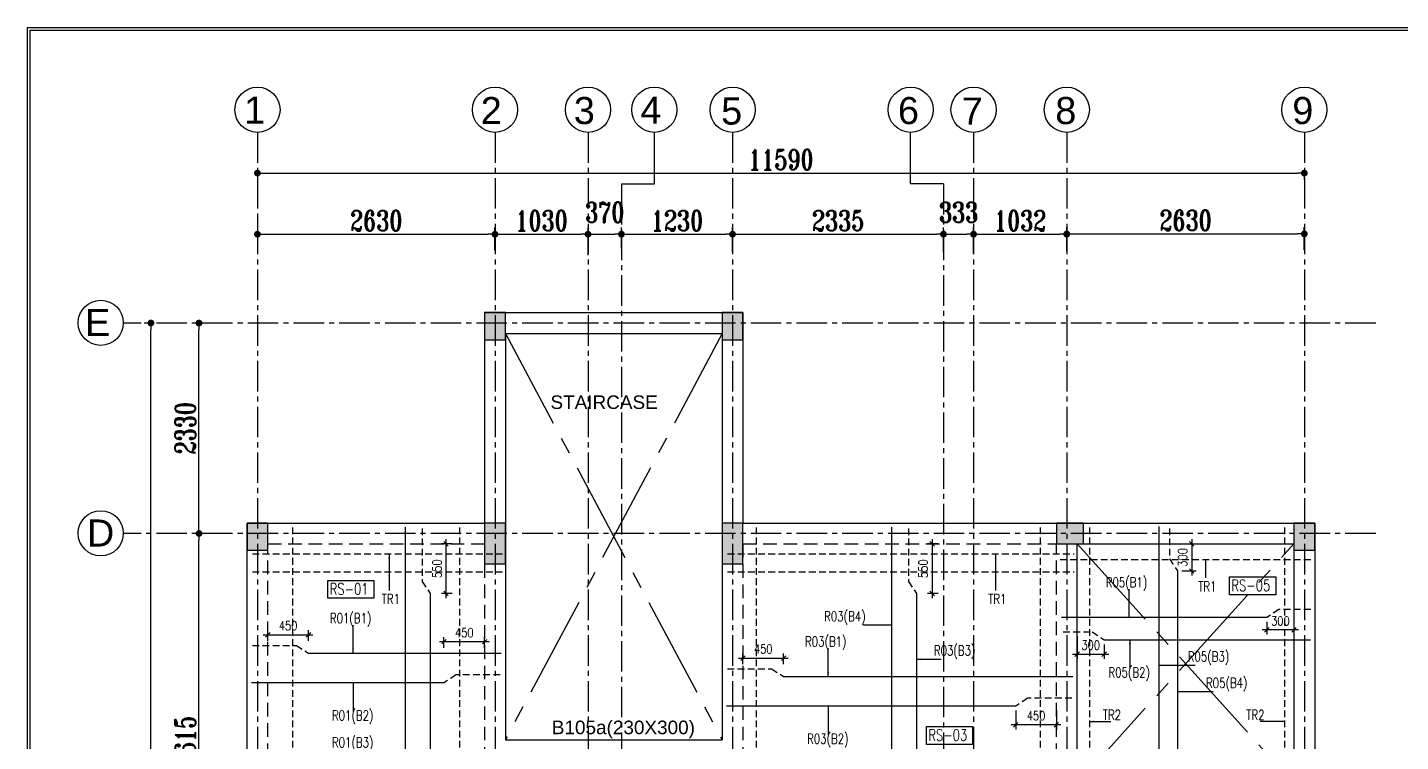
# Model space of a CAD drawing. Header units: millimetres. Extents: x 12977220 to 13113408, y -169657 to -55898.
# Drawn here: x 13065170 to 13080371, y -63804 to -55898 of the extents above; entities that cross this region are included whole.
import ezdxf

# ---------------------------------------------------------------- set-up
doc = ezdxf.new("R2010")
doc.units = ezdxf.units.MM
doc.header["$LTSCALE"] = 3
doc.header["$PDMODE"] = 66
for name, pattern in [('CENTER', [2, 1.25, -0.25, 0.25, -0.25]), ('CENTER2', [1.125, 0.75, -0.125, 0.125, -0.125]), ('HIDDEN', [0.375, 0.25, -0.125])]:
    doc.linetypes.add(name, pattern=pattern)
for name, color, linetype in [('BEAM', 7, 'Continuous'), ('CENTERLINE', 112, 'Continuous'), ('COLUMN', 6, 'Continuous'), ('COLUMN NEW', 112, 'Continuous'), ('COLUMN-NAME', 83, 'Continuous'), ('DIM', 9, 'Continuous'), ('FOOTING', 60, 'Continuous'), ('GRID', 8, 'CENTER'), ('GRIDNAME', 83, 'Continuous'), ('OUTER FRAME', 7, 'Continuous'), ('ROD', 211, 'Continuous'), ('text', 33, 'Continuous'), ('wal1', 1, 'Continuous')]:
    doc.layers.add(name, color=color, linetype=linetype)
doc.styles.add('ariel', font='ARIAL.TTF')
doc.styles.add('ROMAN', font='ROMANS.SHX', dxfattribs={"width": 0.8})
doc.styles.add('ROMANT', font='romant.shx', dxfattribs={"width": 0.75})
doc.styles.add('RS', font='romans.shx')
doc.styles.get("Standard").update_dxf_attribs({"font": 'ARIALBD.TTF', "height": 4.5})
doc.dimstyles.new('Copy of Copy(2) of Standard', dxfattribs={"dimtxt": 6, "dimasz": 4, "dimexe": 0, "dimexo": 0, "dimgap": 2, "dimtad": 1, "dimdec": 4, "dimzin": 3, "dimdsep": 46, "dimlunit": 4, "dimtxsty": 'Standard', "dimcen": 0.09, "dimclrt": 4, "dimadec": 0, "dimazin": 0, "dimtfac": 1, "dimtdec": 4, "dimtofl": 0, "dimtmove": 0, "dimatfit": 3, "dimfxl": 1, "dimtolj": 1, "dimtzin": 0, "dimarcsym": 0})
doc.dimstyles.new('DIM$0', dxfattribs={"dimtxt": 3, "dimasz": 1, "dimexe": 1, "dimexo": 1, "dimgap": 0.5, "dimtad": 1, "dimdec": 0, "dimdsep": 46, "dimtxsty": 'ROMANT', "dimblk": 'DOT', "dimcen": 2, "dimdle": 1, "dimclrd": 9, "dimclre": 9, "dimclrt": 123, "dimadec": 0, "dimazin": 0, "dimtfac": 1, "dimtdec": 0, "dimtmove": 2, "dimatfit": 2, "dimfxl": 1, "dimarcsym": 0})
doc.dimstyles.new('s100', dxfattribs={"dimtxt": 2, "dimasz": 1, "dimexe": 1, "dimexo": 1, "dimgap": 1, "dimtad": 1, "dimdec": 0, "dimzin": 0, "dimdsep": 46, "dimtxsty": 'RS', "dimblk": 'OBLIQUE', "dimcen": 0.09, "dimdle": 1, "dimclrd": 9, "dimclre": 9, "dimclrt": 123, "dimadec": 0, "dimazin": 0, "dimtfac": 1, "dimtdec": 0, "dimtix": 1, "dimtofl": 0, "dimtmove": 0, "dimatfit": 3, "dimldrblk": 'OBLIQUE', "dimfxl": 1, "dimtolj": 1, "dimtzin": 0, "dimarcsym": 0})

# ---------------------------------------------------------------- blocks, each defined once
blk = doc.blocks.new('C1 NEW')
at = {"layer": 'COLUMN NEW', "ltscale": 0.15}
for points in [[(115, 150), (-115, 150), (0, 0)], [(0, 0), (-115, 150), (-115, -150)], [(115, 150), (0, 0), (115, -150)], [(0, 0), (-115, -150), (115, -150)]]:
    blk.add_hatch(color=6, dxfattribs=at).paths.add_polyline_path(points)
at = {"layer": 'COLUMN NEW', "color": 6, "ltscale": 0.15}
blk.add_lwpolyline([(-115, -150), (115, -150), (115, 150), (-115, 150)], close=True, dxfattribs=at)
blk = doc.blocks.new('C2')
at = {"layer": 'COLUMN NEW', "ltscale": 0.15}
blk.add_hatch(color=6, dxfattribs=at).paths.add_polyline_path([(115, 225), (-115, 225), (-115, -225), (115, -225)])
at = {"layer": 'COLUMN NEW', "color": 6, "ltscale": 0.15}
blk.add_lwpolyline([(-115, -225), (115, -225), (115, 225), (-115, 225)], close=True, dxfattribs=at)
blk = doc.blocks.new('_Dot')
at = {"color": 0, "linetype": 'ByBlock', "lineweight": -2}
blk.add_line((-0.5, 0), (-1, 0), dxfattribs=at)
at = {"color": 0, "linetype": 'ByBlock', "const_width": 0.5}
blk.add_lwpolyline([(-0.25, 0, 1), (0.25, 0, 1)], format="xyb", close=True, dxfattribs=at)
blk = doc.blocks.new('*D661')
at = {"layer": 'Defpoints', "color": 0, "linetype": 'ByBlock', "ltscale": 500, "transparency": 16777216}
for p in [(13067716, -57456), (13079306, -57456), (13079306, -57510)]:
    blk.add_point(p, dxfattribs=at)
at = {"layer": 'FOOTING', "color": 9, "linetype": 'ByBlock', "lineweight": -2, "ltscale": 500, "transparency": 16777216}
for p, q in [((13067716, -57531), (13067716, -57585)), ((13067791, -57510), (13079231, -57510)), ((13079306, -57531), (13079306, -57585))]:
    blk.add_line(p, q, dxfattribs=at)
at = {"layer": 'FOOTING', "color": 9, "linetype": 'ByBlock', "lineweight": -2, "ltscale": 500, "transparency": 16777216, "xscale": 75, "yscale": 75, "zscale": 75, "rotation": 180}
blk.add_blockref('_Dot', (13067716, -57510), dxfattribs=at)
at = {"layer": 'FOOTING', "color": 9, "linetype": 'ByBlock', "lineweight": -2, "ltscale": 500, "transparency": 16777216, "xscale": 75, "yscale": 75, "zscale": 75}
blk.add_blockref('_Dot', (13079306, -57510), dxfattribs=at)
at = {"layer": 'FOOTING', "color": 6, "linetype": 'ByBlock', "ltscale": 500, "transparency": 16777216, "insert": (13073511, -57360), "char_height": 225, "attachment_point": 5, "style": 'ROMANT'}
blk.add_mtext('11590', dxfattribs=at)
blk = doc.blocks.new('*D662')
at = {"layer": 'Defpoints', "color": 0, "linetype": 'ByBlock', "ltscale": 500, "transparency": 16777216}
for p in [(13067716, -57931), (13070346, -58187), (13070346, -58442)]:
    blk.add_point(p, dxfattribs=at)
at = {"layer": 'FOOTING', "color": 9, "linetype": 'ByBlock', "lineweight": -2, "ltscale": 500, "transparency": 16777216}
for p, q in [((13067716, -58006), (13067716, -58262)), ((13067791, -58187), (13070271, -58187)), ((13070346, -58367), (13070346, -58112))]:
    blk.add_line(p, q, dxfattribs=at)
at = {"layer": 'FOOTING', "color": 9, "linetype": 'ByBlock', "lineweight": -2, "ltscale": 500, "transparency": 16777216, "xscale": 75, "yscale": 75, "zscale": 75, "rotation": 180}
blk.add_blockref('_Dot', (13067716, -58187), dxfattribs=at)
at = {"layer": 'FOOTING', "color": 9, "linetype": 'ByBlock', "lineweight": -2, "ltscale": 500, "transparency": 16777216, "xscale": 75, "yscale": 75, "zscale": 75}
blk.add_blockref('_Dot', (13070346, -58187), dxfattribs=at)
at = {"layer": 'FOOTING', "color": 6, "linetype": 'ByBlock', "ltscale": 500, "transparency": 16777216, "insert": (13069031, -58037), "char_height": 225, "attachment_point": 5, "style": 'ROMANT'}
blk.add_mtext('2630', dxfattribs=at)
blk = doc.blocks.new('*D663')
at = {"layer": 'Defpoints', "color": 0, "linetype": 'ByBlock', "ltscale": 500, "transparency": 16777216}
for p in [(13071376, -58187), (13070346, -58391), (13071376, -58492)]:
    blk.add_point(p, dxfattribs=at)
at = {"layer": 'FOOTING', "color": 9, "linetype": 'ByBlock', "lineweight": -2, "ltscale": 500, "transparency": 16777216}
for p, q in [((13070346, -58316), (13070346, -58112)), ((13070421, -58187), (13071301, -58187)), ((13071376, -58417), (13071376, -58112))]:
    blk.add_line(p, q, dxfattribs=at)
at = {"layer": 'FOOTING', "color": 9, "linetype": 'ByBlock', "lineweight": -2, "ltscale": 500, "transparency": 16777216, "xscale": 75, "yscale": 75, "zscale": 75, "rotation": 180}
blk.add_blockref('_Dot', (13070346, -58187), dxfattribs=at)
at = {"layer": 'FOOTING', "color": 9, "linetype": 'ByBlock', "lineweight": -2, "ltscale": 500, "transparency": 16777216, "xscale": 75, "yscale": 75, "zscale": 75}
blk.add_blockref('_Dot', (13071376, -58187), dxfattribs=at)
at = {"layer": 'FOOTING', "color": 6, "linetype": 'ByBlock', "ltscale": 500, "transparency": 16777216, "insert": (13070861, -58037), "char_height": 225, "attachment_point": 5, "style": 'ROMANT'}
blk.add_mtext('1030', dxfattribs=at)
blk = doc.blocks.new('*D664')
at = {"layer": 'Defpoints', "color": 0, "linetype": 'ByBlock', "ltscale": 500, "transparency": 16777216}
for p in [(13071746, -58187), (13071376, -58417), (13071746, -58415)]:
    blk.add_point(p, dxfattribs=at)
at = {"layer": 'FOOTING', "color": 9, "linetype": 'ByBlock', "lineweight": -2, "ltscale": 500, "transparency": 16777216}
for p, q in [((13071376, -58342), (13071376, -58112)), ((13071451, -58187), (13071671, -58187)), ((13071746, -58340), (13071746, -58112))]:
    blk.add_line(p, q, dxfattribs=at)
at = {"layer": 'FOOTING', "color": 9, "linetype": 'ByBlock', "lineweight": -2, "ltscale": 500, "transparency": 16777216, "xscale": 75, "yscale": 75, "zscale": 75, "rotation": 180}
blk.add_blockref('_Dot', (13071376, -58187), dxfattribs=at)
at = {"layer": 'FOOTING', "color": 9, "linetype": 'ByBlock', "lineweight": -2, "ltscale": 500, "transparency": 16777216, "xscale": 75, "yscale": 75, "zscale": 75}
blk.add_blockref('_Dot', (13071746, -58187), dxfattribs=at)
at = {"layer": 'FOOTING', "color": 6, "linetype": 'ByBlock', "ltscale": 500, "transparency": 16777216, "insert": (13071561, -57943), "char_height": 225, "attachment_point": 5, "style": 'ROMANT'}
blk.add_mtext('370', dxfattribs=at)
blk = doc.blocks.new('*D665')
at = {"layer": 'Defpoints', "color": 0, "linetype": 'ByBlock', "ltscale": 500, "transparency": 16777216}
for p in [(13072976, -58187), (13071746, -58415), (13072976, -58461)]:
    blk.add_point(p, dxfattribs=at)
at = {"layer": 'FOOTING', "color": 9, "linetype": 'ByBlock', "lineweight": -2, "ltscale": 500, "transparency": 16777216}
for p, q in [((13071746, -58340), (13071746, -58112)), ((13071821, -58187), (13072901, -58187)), ((13072976, -58386), (13072976, -58112))]:
    blk.add_line(p, q, dxfattribs=at)
at = {"layer": 'FOOTING', "color": 9, "linetype": 'ByBlock', "lineweight": -2, "ltscale": 500, "transparency": 16777216, "xscale": 75, "yscale": 75, "zscale": 75, "rotation": 180}
blk.add_blockref('_Dot', (13071746, -58187), dxfattribs=at)
at = {"layer": 'FOOTING', "color": 9, "linetype": 'ByBlock', "lineweight": -2, "ltscale": 500, "transparency": 16777216, "xscale": 75, "yscale": 75, "zscale": 75}
blk.add_blockref('_Dot', (13072976, -58187), dxfattribs=at)
at = {"layer": 'FOOTING', "color": 6, "linetype": 'ByBlock', "ltscale": 500, "transparency": 16777216, "insert": (13072361, -58037), "char_height": 225, "attachment_point": 5, "style": 'ROMANT'}
blk.add_mtext('1230', dxfattribs=at)
blk = doc.blocks.new('*D666')
at = {"layer": 'Defpoints', "color": 0, "linetype": 'ByBlock', "ltscale": 500, "transparency": 16777216}
for p in [(13075311, -58187), (13072976, -58461), (13075311, -58465)]:
    blk.add_point(p, dxfattribs=at)
at = {"layer": 'FOOTING', "color": 9, "linetype": 'ByBlock', "lineweight": -2, "ltscale": 500, "transparency": 16777216}
for p, q in [((13072976, -58386), (13072976, -58112)), ((13073051, -58187), (13075236, -58187)), ((13075311, -58390), (13075311, -58112))]:
    blk.add_line(p, q, dxfattribs=at)
at = {"layer": 'FOOTING', "color": 9, "linetype": 'ByBlock', "lineweight": -2, "ltscale": 500, "transparency": 16777216, "xscale": 75, "yscale": 75, "zscale": 75, "rotation": 180}
blk.add_blockref('_Dot', (13072976, -58187), dxfattribs=at)
at = {"layer": 'FOOTING', "color": 9, "linetype": 'ByBlock', "lineweight": -2, "ltscale": 500, "transparency": 16777216, "xscale": 75, "yscale": 75, "zscale": 75}
blk.add_blockref('_Dot', (13075311, -58187), dxfattribs=at)
at = {"layer": 'FOOTING', "color": 6, "linetype": 'ByBlock', "ltscale": 500, "transparency": 16777216, "insert": (13074144, -58037), "char_height": 225, "attachment_point": 5, "style": 'ROMANT'}
blk.add_mtext('2335', dxfattribs=at)
blk = doc.blocks.new('*D667')
at = {"layer": 'Defpoints', "color": 0, "linetype": 'ByBlock', "ltscale": 500, "transparency": 16777216}
for p in [(13075644, -58187), (13075311, -58465), (13075644, -58484)]:
    blk.add_point(p, dxfattribs=at)
at = {"layer": 'FOOTING', "color": 9, "linetype": 'ByBlock', "lineweight": -2, "ltscale": 500, "transparency": 16777216}
for p, q in [((13075311, -58390), (13075311, -58112)), ((13075386, -58187), (13075569, -58187)), ((13075644, -58409), (13075644, -58112))]:
    blk.add_line(p, q, dxfattribs=at)
at = {"layer": 'FOOTING', "color": 9, "linetype": 'ByBlock', "lineweight": -2, "ltscale": 500, "transparency": 16777216, "xscale": 75, "yscale": 75, "zscale": 75, "rotation": 180}
blk.add_blockref('_Dot', (13075311, -58187), dxfattribs=at)
at = {"layer": 'FOOTING', "color": 9, "linetype": 'ByBlock', "lineweight": -2, "ltscale": 500, "transparency": 16777216, "xscale": 75, "yscale": 75, "zscale": 75}
blk.add_blockref('_Dot', (13075644, -58187), dxfattribs=at)
at = {"layer": 'FOOTING', "color": 6, "linetype": 'ByBlock', "ltscale": 500, "transparency": 16777216, "insert": (13075478, -57943), "char_height": 225, "attachment_point": 5, "style": 'ROMANT'}
blk.add_mtext('333', dxfattribs=at)
blk = doc.blocks.new('*D668')
at = {"layer": 'Defpoints', "color": 0, "linetype": 'ByBlock', "ltscale": 500, "transparency": 16777216}
for p in [(13076676, -58187), (13075644, -58484), (13076676, -58450)]:
    blk.add_point(p, dxfattribs=at)
at = {"layer": 'FOOTING', "color": 9, "linetype": 'ByBlock', "lineweight": -2, "ltscale": 500, "transparency": 16777216}
for p, q in [((13075644, -58409), (13075644, -58112)), ((13075719, -58187), (13076601, -58187)), ((13076676, -58375), (13076676, -58112))]:
    blk.add_line(p, q, dxfattribs=at)
at = {"layer": 'FOOTING', "color": 9, "linetype": 'ByBlock', "lineweight": -2, "ltscale": 500, "transparency": 16777216, "xscale": 75, "yscale": 75, "zscale": 75, "rotation": 180}
blk.add_blockref('_Dot', (13075644, -58187), dxfattribs=at)
at = {"layer": 'FOOTING', "color": 9, "linetype": 'ByBlock', "lineweight": -2, "ltscale": 500, "transparency": 16777216, "xscale": 75, "yscale": 75, "zscale": 75}
blk.add_blockref('_Dot', (13076676, -58187), dxfattribs=at)
at = {"layer": 'FOOTING', "color": 6, "linetype": 'ByBlock', "ltscale": 500, "transparency": 16777216, "insert": (13076160, -58037), "char_height": 225, "attachment_point": 5, "style": 'ROMANT'}
blk.add_mtext('1032', dxfattribs=at)
blk = doc.blocks.new('*D669')
at = {"layer": 'Defpoints', "color": 0, "linetype": 'ByBlock', "ltscale": 500, "transparency": 16777216}
for p in [(13066537, -59170), (13066574, -59170), (13066574, -75983)]:
    blk.add_point(p, dxfattribs=at)
at = {"layer": 'FOOTING', "color": 9, "linetype": 'ByBlock', "lineweight": -2, "ltscale": 500, "transparency": 16777216}
for p, q in [((13066499, -59170), (13066462, -59170)), ((13066537, -75908), (13066537, -59245)), ((13066499, -75983), (13066462, -75983))]:
    blk.add_line(p, q, dxfattribs=at)
at = {"layer": 'FOOTING', "color": 9, "linetype": 'ByBlock', "lineweight": -2, "ltscale": 500, "transparency": 16777216, "xscale": 75, "yscale": 75, "zscale": 75}
for p, rotation in [((13066537, -59170), 90), ((13066537, -75983), 270)]:
    blk.add_blockref('_Dot', p, dxfattribs=dict(at, rotation=rotation))
at = {"layer": 'FOOTING', "color": 6, "linetype": 'ByBlock', "ltscale": 500, "transparency": 16777216, "insert": (13066387, -67577), "char_height": 225, "attachment_point": 5, "rotation": 90, "style": 'ROMANT'}
blk.add_mtext('16813', dxfattribs=at)
blk = doc.blocks.new('*D672')
at = {"layer": 'Defpoints', "color": 0, "linetype": 'ByBlock', "ltscale": 500, "transparency": 16777216}
for p in [(13067069, -61500), (13067141, -61500), (13067141, -66115)]:
    blk.add_point(p, dxfattribs=at)
at = {"layer": 'FOOTING', "color": 9, "linetype": 'ByBlock', "lineweight": -2, "ltscale": 500, "transparency": 16777216}
for p, q in [((13067066, -61500), (13066994, -61500)), ((13067069, -66040), (13067069, -61575)), ((13067066, -66115), (13066994, -66115))]:
    blk.add_line(p, q, dxfattribs=at)
at = {"layer": 'FOOTING', "color": 9, "linetype": 'ByBlock', "lineweight": -2, "ltscale": 500, "transparency": 16777216, "xscale": 75, "yscale": 75, "zscale": 75}
for p, rotation in [((13067069, -61500), 90), ((13067069, -66115), 270)]:
    blk.add_blockref('_Dot', p, dxfattribs=dict(at, rotation=rotation))
at = {"layer": 'FOOTING', "color": 6, "linetype": 'ByBlock', "ltscale": 500, "transparency": 16777216, "insert": (13066919, -63808), "char_height": 225, "attachment_point": 5, "rotation": 90, "style": 'ROMANT'}
blk.add_mtext('4615', dxfattribs=at)
blk = doc.blocks.new('*D673')
at = {"layer": 'Defpoints', "color": 0, "linetype": 'ByBlock', "ltscale": 500, "transparency": 16777216}
for p in [(13067069, -59170), (13067267, -59170), (13067141, -61500)]:
    blk.add_point(p, dxfattribs=at)
at = {"layer": 'FOOTING', "color": 9, "linetype": 'ByBlock', "lineweight": -2, "ltscale": 500, "transparency": 16777216}
for p, q in [((13067192, -59170), (13066994, -59170)), ((13067069, -61425), (13067069, -59245)), ((13067066, -61500), (13066994, -61500))]:
    blk.add_line(p, q, dxfattribs=at)
at = {"layer": 'FOOTING', "color": 9, "linetype": 'ByBlock', "lineweight": -2, "ltscale": 500, "transparency": 16777216, "xscale": 75, "yscale": 75, "zscale": 75}
for p, rotation in [((13067069, -59170), 90), ((13067069, -61500), 270)]:
    blk.add_blockref('_Dot', p, dxfattribs=dict(at, rotation=rotation))
at = {"layer": 'FOOTING', "color": 6, "linetype": 'ByBlock', "ltscale": 500, "transparency": 16777216, "insert": (13066919, -60335), "char_height": 225, "attachment_point": 5, "rotation": 90, "style": 'ROMANT'}
blk.add_mtext('2330', dxfattribs=at)
blk = doc.blocks.new('*D674')
at = {"layer": 'Defpoints', "color": 0, "linetype": 'ByBlock', "ltscale": 500, "transparency": 16777216}
for p in [(13079306, -58184), (13076676, -58433), (13079306, -58433)]:
    blk.add_point(p, dxfattribs=at)
at = {"layer": 'FOOTING', "color": 9, "linetype": 'ByBlock', "lineweight": -2, "ltscale": 500, "transparency": 16777216}
for p, q in [((13076676, -58358), (13076676, -58109)), ((13076751, -58184), (13079231, -58184)), ((13079306, -58358), (13079306, -58109))]:
    blk.add_line(p, q, dxfattribs=at)
at = {"layer": 'FOOTING', "color": 9, "linetype": 'ByBlock', "lineweight": -2, "ltscale": 500, "transparency": 16777216, "xscale": 75, "yscale": 75, "zscale": 75, "rotation": 180}
blk.add_blockref('_Dot', (13076676, -58184), dxfattribs=at)
at = {"layer": 'FOOTING', "color": 9, "linetype": 'ByBlock', "lineweight": -2, "ltscale": 500, "transparency": 16777216, "xscale": 75, "yscale": 75, "zscale": 75}
blk.add_blockref('_Dot', (13079306, -58184), dxfattribs=at)
at = {"layer": 'FOOTING', "color": 6, "linetype": 'ByBlock', "ltscale": 500, "transparency": 16777216, "insert": (13077991, -58034), "char_height": 225, "attachment_point": 5, "style": 'ROMANT'}
blk.add_mtext('2630', dxfattribs=at)
blk = doc.blocks.new('_Oblique')
at = {"color": 0, "linetype": 'ByBlock', "lineweight": -2}
blk.add_line((-0.5, -0.5), (0.5, 0.5), dxfattribs=at)
blk = doc.blocks.new('*D692')
at = {"layer": 'COLUMN-NAME', "color": 9, "linetype": 'Continuous', "lineweight": -2, "transparency": 16777216}
for p, q in [((13067781, -62622), (13068331, -62622)), ((13067831, -62690), (13067831, -62572)), ((13068281, -62690), (13068281, -62572))]:
    blk.add_line(p, q, dxfattribs=at)
at = {"layer": 'Defpoints', "color": 0, "linetype": 'Continuous', "transparency": 16777216}
for p in [(13068281, -62622), (13067831, -62740), (13068281, -62740)]:
    blk.add_point(p, dxfattribs=at)
at = {"layer": 'COLUMN-NAME', "color": 9, "linetype": 'Continuous', "lineweight": -2, "transparency": 16777216, "xscale": 50, "yscale": 50, "zscale": 50, "rotation": 180}
blk.add_blockref('_Oblique', (13067831, -62622), dxfattribs=at)
at = {"layer": 'COLUMN-NAME', "color": 9, "linetype": 'Continuous', "lineweight": -2, "transparency": 16777216, "xscale": 50, "yscale": 50, "zscale": 50}
blk.add_blockref('_Oblique', (13068281, -62622), dxfattribs=at)
at = {"layer": 'COLUMN-NAME', "color": 6, "linetype": 'Continuous', "transparency": 16777216, "insert": (13068056, -62522), "char_height": 100, "attachment_point": 5, "style": 'ROMAN'}
blk.add_mtext('\\A1;450', dxfattribs=at)
blk = doc.blocks.new('*D693')
at = {"layer": 'COLUMN-NAME', "color": 9, "linetype": 'Continuous', "lineweight": -2, "transparency": 16777216}
for p, q in [((13070281, -62699), (13069731, -62699)), ((13069781, -62766), (13069781, -62649)), ((13070231, -62766), (13070231, -62649))]:
    blk.add_line(p, q, dxfattribs=at)
at = {"layer": 'Defpoints', "color": 0, "linetype": 'Continuous', "transparency": 16777216}
for p in [(13069781, -62699), (13069781, -62816), (13070231, -62816)]:
    blk.add_point(p, dxfattribs=at)
at = {"layer": 'COLUMN-NAME', "color": 9, "linetype": 'Continuous', "lineweight": -2, "transparency": 16777216, "xscale": 50, "yscale": 50, "zscale": 50, "rotation": 180}
blk.add_blockref('_Oblique', (13069781, -62699), dxfattribs=at)
at = {"layer": 'COLUMN-NAME', "color": 9, "linetype": 'Continuous', "lineweight": -2, "transparency": 16777216, "xscale": 50, "yscale": 50, "zscale": 50}
blk.add_blockref('_Oblique', (13070231, -62699), dxfattribs=at)
at = {"layer": 'COLUMN-NAME', "color": 6, "linetype": 'Continuous', "transparency": 16777216, "insert": (13070006, -62599), "char_height": 100, "attachment_point": 5, "style": 'ROMAN'}
blk.add_mtext('\\A1;450', dxfattribs=at)
blk = doc.blocks.new('*D694')
at = {"layer": 'COLUMN-NAME', "color": 9, "linetype": 'Continuous', "lineweight": -2, "transparency": 16777216}
for p, q in [((13069871, -61615), (13069753, -61615)), ((13069803, -61565), (13069803, -62215)), ((13069871, -62165), (13069753, -62165))]:
    blk.add_line(p, q, dxfattribs=at)
at = {"layer": 'Defpoints', "color": 0, "linetype": 'Continuous', "transparency": 16777216}
for p in [(13069921, -61615), (13069803, -62165), (13069921, -62165)]:
    blk.add_point(p, dxfattribs=at)
at = {"layer": 'COLUMN-NAME', "color": 9, "linetype": 'Continuous', "lineweight": -2, "transparency": 16777216, "xscale": 50, "yscale": 50, "zscale": 50}
for p, rotation in [((13069803, -61615), 90), ((13069803, -62165), 270)]:
    blk.add_blockref('_Oblique', p, dxfattribs=dict(at, rotation=rotation))
at = {"layer": 'COLUMN-NAME', "color": 6, "linetype": 'Continuous', "transparency": 16777216, "insert": (13069703, -61890), "char_height": 100, "attachment_point": 5, "rotation": 90, "style": 'ROMAN'}
blk.add_mtext('\\A1;550', dxfattribs=at)
blk = doc.blocks.new('*D702')
at = {"layer": 'COLUMN-NAME', "color": 9, "linetype": 'Continuous', "lineweight": -2, "transparency": 16777216}
for p, q in [((13075253, -61615), (13075136, -61615)), ((13075186, -61565), (13075186, -62215)), ((13075253, -62165), (13075136, -62165))]:
    blk.add_line(p, q, dxfattribs=at)
at = {"layer": 'Defpoints', "color": 0, "linetype": 'Continuous', "transparency": 16777216}
for p in [(13075303, -61615), (13075186, -62165), (13075303, -62165)]:
    blk.add_point(p, dxfattribs=at)
at = {"layer": 'COLUMN-NAME', "color": 9, "linetype": 'Continuous', "lineweight": -2, "transparency": 16777216, "xscale": 50, "yscale": 50, "zscale": 50}
for p, rotation in [((13075186, -61615), 90), ((13075186, -62165), 270)]:
    blk.add_blockref('_Oblique', p, dxfattribs=dict(at, rotation=rotation))
at = {"layer": 'COLUMN-NAME', "color": 6, "linetype": 'Continuous', "transparency": 16777216, "insert": (13075086, -61890), "char_height": 100, "attachment_point": 5, "rotation": 90, "style": 'ROMAN'}
blk.add_mtext('\\A1;550', dxfattribs=at)
blk = doc.blocks.new('*D704')
at = {"layer": 'COLUMN-NAME', "color": 9, "linetype": 'Continuous', "lineweight": -2, "transparency": 16777216}
for p, q in [((13073041, -62880), (13073591, -62880)), ((13073091, -62948), (13073091, -62830)), ((13073541, -62948), (13073541, -62830))]:
    blk.add_line(p, q, dxfattribs=at)
at = {"layer": 'Defpoints', "color": 0, "linetype": 'Continuous', "transparency": 16777216}
for p in [(13073541, -62880), (13073091, -62998), (13073541, -62998)]:
    blk.add_point(p, dxfattribs=at)
at = {"layer": 'COLUMN-NAME', "color": 9, "linetype": 'Continuous', "lineweight": -2, "transparency": 16777216, "xscale": 50, "yscale": 50, "zscale": 50, "rotation": 180}
blk.add_blockref('_Oblique', (13073091, -62880), dxfattribs=at)
at = {"layer": 'COLUMN-NAME', "color": 9, "linetype": 'Continuous', "lineweight": -2, "transparency": 16777216, "xscale": 50, "yscale": 50, "zscale": 50}
blk.add_blockref('_Oblique', (13073541, -62880), dxfattribs=at)
at = {"layer": 'COLUMN-NAME', "color": 6, "linetype": 'Continuous', "transparency": 16777216, "insert": (13073316, -62780), "char_height": 100, "attachment_point": 5, "style": 'ROMAN'}
blk.add_mtext('\\A1;450', dxfattribs=at)
blk = doc.blocks.new('*D705')
at = {"layer": 'COLUMN-NAME', "color": 9, "linetype": 'Continuous', "lineweight": -2, "transparency": 16777216}
for p, q in [((13076111, -63461), (13076111, -63669)), ((13076561, -63461), (13076561, -63669)), ((13076611, -63619), (13076061, -63619))]:
    blk.add_line(p, q, dxfattribs=at)
at = {"layer": 'Defpoints', "color": 0, "linetype": 'Continuous', "transparency": 16777216}
for p in [(13076111, -63411), (13076561, -63411), (13076111, -63619)]:
    blk.add_point(p, dxfattribs=at)
at = {"layer": 'COLUMN-NAME', "color": 9, "linetype": 'Continuous', "lineweight": -2, "transparency": 16777216, "xscale": 50, "yscale": 50, "zscale": 50, "rotation": 180}
blk.add_blockref('_Oblique', (13076111, -63619), dxfattribs=at)
at = {"layer": 'COLUMN-NAME', "color": 9, "linetype": 'Continuous', "lineweight": -2, "transparency": 16777216, "xscale": 50, "yscale": 50, "zscale": 50}
blk.add_blockref('_Oblique', (13076561, -63619), dxfattribs=at)
at = {"layer": 'COLUMN-NAME', "color": 6, "linetype": 'Continuous', "transparency": 16777216, "insert": (13076336, -63519), "char_height": 100, "attachment_point": 5, "style": 'ROMAN'}
blk.add_mtext('\\A1;450', dxfattribs=at)
blk = doc.blocks.new('*D714')
at = {"layer": 'COLUMN-NAME', "color": 9, "linetype": 'Continuous', "lineweight": -2, "transparency": 16777216}
for p, q in [((13077976, -61615), (13078109, -61615)), ((13078059, -61565), (13078059, -61965)), ((13077951, -61915), (13078109, -61915))]:
    blk.add_line(p, q, dxfattribs=at)
at = {"layer": 'Defpoints', "color": 0, "linetype": 'Continuous', "transparency": 16777216}
for p in [(13077926, -61615), (13077901, -61915), (13078059, -61915)]:
    blk.add_point(p, dxfattribs=at)
at = {"layer": 'COLUMN-NAME', "color": 9, "linetype": 'Continuous', "lineweight": -2, "transparency": 16777216, "xscale": 50, "yscale": 50, "zscale": 50}
for p, rotation in [((13078059, -61615), 90), ((13078059, -61915), 270)]:
    blk.add_blockref('_Oblique', p, dxfattribs=dict(at, rotation=rotation))
at = {"layer": 'COLUMN-NAME', "color": 6, "linetype": 'Continuous', "transparency": 16777216, "insert": (13077959, -61765), "char_height": 100, "attachment_point": 5, "rotation": 90, "style": 'ROMAN'}
blk.add_mtext('\\A1;300', dxfattribs=at)
blk = doc.blocks.new('*D716')
at = {"layer": 'COLUMN-NAME', "color": 9, "linetype": 'Continuous', "lineweight": -2, "transparency": 16777216}
for p, q in [((13076791, -62641), (13076791, -62887)), ((13077091, -62728), (13077091, -62887)), ((13076741, -62837), (13077141, -62837))]:
    blk.add_line(p, q, dxfattribs=at)
at = {"layer": 'Defpoints', "color": 0, "linetype": 'Continuous', "transparency": 16777216}
for p in [(13076791, -62591), (13077091, -62678), (13077091, -62837)]:
    blk.add_point(p, dxfattribs=at)
at = {"layer": 'COLUMN-NAME', "color": 9, "linetype": 'Continuous', "lineweight": -2, "transparency": 16777216, "xscale": 50, "yscale": 50, "zscale": 50, "rotation": 180}
blk.add_blockref('_Oblique', (13076791, -62837), dxfattribs=at)
at = {"layer": 'COLUMN-NAME', "color": 9, "linetype": 'Continuous', "lineweight": -2, "transparency": 16777216, "xscale": 50, "yscale": 50, "zscale": 50}
blk.add_blockref('_Oblique', (13077091, -62837), dxfattribs=at)
at = {"layer": 'COLUMN-NAME', "color": 6, "linetype": 'Continuous', "transparency": 16777216, "insert": (13076941, -62737), "char_height": 100, "attachment_point": 5, "style": 'ROMAN'}
blk.add_mtext('\\A1;300', dxfattribs=at)
blk = doc.blocks.new('*D717')
at = {"layer": 'COLUMN-NAME', "color": 9, "linetype": 'Continuous', "lineweight": -2, "transparency": 16777216}
for p, q in [((13079241, -62568), (13078841, -62568)), ((13078891, -62480), (13078891, -62618)), ((13079191, -62479), (13079191, -62618))]:
    blk.add_line(p, q, dxfattribs=at)
at = {"layer": 'Defpoints', "color": 0, "linetype": 'Continuous', "transparency": 16777216}
for p in [(13078891, -62430), (13079191, -62429), (13078891, -62568)]:
    blk.add_point(p, dxfattribs=at)
at = {"layer": 'COLUMN-NAME', "color": 9, "linetype": 'Continuous', "lineweight": -2, "transparency": 16777216, "xscale": 50, "yscale": 50, "zscale": 50, "rotation": 180}
blk.add_blockref('_Oblique', (13078891, -62568), dxfattribs=at)
at = {"layer": 'COLUMN-NAME', "color": 9, "linetype": 'Continuous', "lineweight": -2, "transparency": 16777216, "xscale": 50, "yscale": 50, "zscale": 50}
blk.add_blockref('_Oblique', (13079191, -62568), dxfattribs=at)
at = {"layer": 'COLUMN-NAME', "color": 6, "linetype": 'Continuous', "transparency": 16777216, "insert": (13079041, -62468), "char_height": 100, "attachment_point": 5, "style": 'ROMAN'}
blk.add_mtext('\\A1;300', dxfattribs=at)

msp = doc.modelspace()

# ---------------------------------------------------------------- linework, layer by layer
at = {"layer": 'BEAM', "color": 1, "linetype": 'ByBlock', "ltscale": 500}
for p, q in [((13070231.3, -59055.2), (13070231.3, -61385.2)), ((13070231.3, -59055.2), (13073091.3, -59055.2)), ((13073091.3, -59055.2), (13073091.3, -61385.2)), ((13070461.3, -59285.2), (13070461.3, -63785.2)), ((13070461.3, -59285.2), (13072861.3, -59285.2)), ((13072861.3, -59285.2), (13072861.3, -63785.2)), ((13067601.3, -70385.2), (13067601.3, -61385.2)), ((13067601.3, -61385.2), (13070231.3, -61385.2)), ((13073091.3, -61385.2), (13079421.3, -61385.2)), ((13079421.3, -61385.2), (13079421.3, -70385.2)), ((13076791.3, -64270.2), (13076791.3, -61615.2)), ((13076791.3, -61615.2), (13079191.3, -61615.2)), ((13079191.3, -61615.2), (13079191.3, -64270.2)), ((13070461.3, -63785.2), (13072861.3, -63785.2))]:
    msp.add_line(p, q, dxfattribs=at)
at = {"layer": 'CENTERLINE', "color": 252, "ltscale": 0.15}
for p, q in [((13072110, -57629.5), (13072110, -57059)), ((13074947.6, -57629.5), (13074947.6, -57059)), ((13071746.3, -57629.5), (13072110, -57629.5)), ((13075311.3, -57629.5), (13074947.6, -57629.5))]:
    msp.add_line(p, q, dxfattribs=at)
at = {"layer": 'COLUMN', "color": 8, "linetype": 'CENTER2', "ltscale": 500}
for p, q in [((13070461.3, -59285.2), (13072861.3, -63785.2)), ((13072861.3, -59285.2), (13070461.3, -63785.2)), ((13076791.3, -61615.2), (13079191.3, -64270.2)), ((13076791.3, -64270.2), (13079191.3, -61615.2))]:
    msp.add_line(p, q, dxfattribs=at)
at = {"layer": 'FOOTING', "color": 4, "linetype": 'ByBlock'}
for points in [[(13068495.7, -62019.8), (13069006.3, -62019.8), (13069006.3, -62217.3), (13068495.7, -62217.3)], [(13078478.3, -61980.5), (13078988.9, -61980.5), (13078988.9, -62178), (13078478.3, -62178)], [(13075123.2, -63637.8), (13075633.8, -63637.8), (13075633.8, -63835.3), (13075123.2, -63835.3)]]:
    msp.add_lwpolyline(points, close=True, dxfattribs=at)
at = {"layer": 'GRID', "linetype": 'CENTER2', "ltscale": 150}
for p, q in [((13067716.3, -57059), (13067716.3, -76570.9)), ((13070346.3, -57059), (13070346.3, -76570.9)), ((13071376.3, -57059), (13071376.3, -76570.9)), ((13072976.3, -57059), (13072976.3, -76570.9)), ((13075643.9, -57059), (13075643.9, -76570.9)), ((13076676.3, -57059), (13076676.3, -76570.9)), ((13079306.3, -57059), (13079306.3, -76570.9)), ((13071746.3, -57629.5), (13071746.3, -76570.9)), ((13075311.3, -57629.5), (13075311.3, -76570.9)), ((13080097.1, -59170.2), (13066231.1, -59170.2)), ((13080097.1, -61500.2), (13066231.1, -61500.2))]:
    msp.add_line(p, q, dxfattribs=at)
at = {"layer": 'GRIDNAME'}
for centre in [(13067716.3, -56809), (13070346.3, -56809), (13071376.3, -56809), (13072110, -56809), (13072976.3, -56809), (13074947.6, -56809), (13075643.9, -56809), (13076676.3, -56809), (13079306.3, -56809), (13065981.1, -59168.3), (13065981.1, -61498.3)]:
    msp.add_circle(centre, 250, dxfattribs=at)
at = {"layer": 'OUTER FRAME'}
for points in [[(13065170, -78141.6), (13065170, -55897.5), (13096629.5, -55897.5), (13096629.5, -78141.6)], [(13065198.5, -78113.1), (13065198.5, -55926.1), (13096600.9, -55926.1), (13096600.9, -78113.1)]]:
    msp.add_lwpolyline(points, close=True, dxfattribs=at)
at = {"layer": 'ROD', "color": 2, "linetype": 'HIDDEN', "ltscale": 100}
for p, q in [((13068102.6, -61433.8), (13068102.6, -66185.6)), ((13069541.2, -61443.5), (13069541.2, -62031.4)), ((13069954.2, -61433.8), (13069954.2, -66185.6)), ((13073236.3, -61433.8), (13073236.3, -66185.6)), ((13074923.6, -61443.5), (13074923.6, -62031.4)), ((13076382.3, -61433.8), (13076382.3, -66185.6)), ((13076927.7, -61433.8), (13076927.7, -64446.8)), ((13077813.8, -61443.5), (13077813.8, -61781.4)), ((13079087.7, -61433.8), (13079087.7, -64446.8)), ((13067660.5, -61726.5), (13070430.7, -61726.5)), ((13072921.3, -61726.5), (13076757.1, -61726.5)), ((13076602.1, -61788.6), (13079377.2, -61788.6)), ((13077813.8, -61781.4), (13077900.8, -61915.2)), ((13067660.5, -61926.5), (13070430.7, -61926.5)), ((13072921.3, -61926.5), (13076757.1, -61926.5)), ((13069541.2, -62031.4), (13069628.2, -62165.2)), ((13074923.6, -62031.4), (13075010.6, -62165.2)), ((13079025.1, -62342.6), (13078891.3, -62429.6)), ((13079376.2, -62342.6), (13079025.1, -62342.6)), ((13076635.7, -62590.5), (13076957.5, -62590.5)), ((13076957.5, -62590.5), (13077091.3, -62677.5)), ((13067659.6, -62740.1), (13068147.5, -62740.1)), ((13068147.5, -62740.1), (13068281.3, -62827.1)), ((13069915.1, -63066.7), (13069781.3, -63153.7)), ((13070403, -63066.7), (13069915.1, -63066.7)), ((13072919.6, -62997.8), (13073407.5, -62997.8)), ((13073407.5, -62997.8), (13073541.3, -63084.8)), ((13076245.1, -63324.4), (13076111.3, -63411.4)), ((13076733, -63324.4), (13076245.1, -63324.4))]:
    msp.add_line(p, q, dxfattribs=at)
at = {"layer": 'ROD', "color": 2}
for p, q in [((13069356, -65450.2), (13069356, -61431.9)), ((13074738.4, -64960.2), (13074738.4, -61431.9)), ((13077698.2, -63970.2), (13077698.2, -61423)), ((13077900.8, -61915.2), (13077900.8, -64453.6)), ((13069628.2, -62165.2), (13069628.2, -66176)), ((13075010.6, -62165.2), (13075010.6, -66176)), ((13078891.3, -62429.6), (13076617.9, -62429.6)), ((13077091.3, -62677.5), (13079373.1, -62677.5)), ((13068281.3, -62827.1), (13070413.1, -62827.1)), ((13069781.3, -63153.7), (13067649.5, -63153.7)), ((13073541.3, -63084.8), (13076743.1, -63084.8)), ((13076111.3, -63411.4), (13072909.5, -63411.4))]:
    msp.add_line(p, q, dxfattribs=at)
at = {"layer": 'wal1', "linetype": 'HIDDEN', "ltscale": 200}
for p, q in [((13067831.3, -66000.2), (13067831.3, -61615.2)), ((13067831.3, -61615.2), (13070231.3, -61615.2)), ((13070231.3, -61615.2), (13070231.3, -66000.2)), ((13073091.3, -61615.2), (13073091.3, -66000.2)), ((13073091.3, -61615.2), (13076561.3, -61615.2)), ((13076561.3, -66000.2), (13076561.3, -61615.2))]:
    msp.add_line(p, q, dxfattribs=at)

# ---------------------------------------------------------------- block references
at = {"layer": 'COLUMN NEW'}
for p in [(13070346.3, -59205.2), (13072976.3, -59205.2), (13067716.3, -61535.2), (13079306.3, -61535.2)]:
    msp.add_blockref('C1 NEW', p, dxfattribs=at)
at = {"layer": 'COLUMN NEW', "color": 252}
for p in [(13070346.3, -61610.2), (13072976.3, -61610.2)]:
    msp.add_blockref('C2', p, dxfattribs=at)
at = {"layer": 'COLUMN NEW', "rotation": 270}
msp.add_blockref('C1 NEW', (13076711.3, -61500.2), dxfattribs=at)

# ---------------------------------------------------------------- texts
at = {"layer": 'COLUMN-NAME', "color": 6, "style": 'ariel'}
for s, p in [('STAIRCASE', (13070960.1, -60121.9)), ('B105a(230X300)', (13070975.3, -63722.4))]:
    msp.add_text(s, height=150, rotation=360, dxfattribs=at).set_placement(p)
at = {"layer": 'FOOTING', "color": 4, "linetype": 'ByBlock', "style": 'ROMANT', "width": 0.75}
for s, p in [('RS-05', (13078498.6, -62137.8)), ('RS-01', (13068516.1, -62177.1)), ('RS-03', (13075143.5, -63795.1))]:
    msp.add_text(s, height=125, dxfattribs=at).set_placement(p)
at = {"layer": 'GRIDNAME', "style": 'ariel'}
for s, p in [('1', (13067567.6, -56962.3)), ('2', (13070187.7, -56967.5)), ('3', (13071218.3, -56967.5)), ('4', (13071955, -56962.3)), ('5', (13072849.7, -56972.9)), ('6', (13074806.7, -56967.9)), ('7', (13075513.8, -56973.3)), ('8', (13076548.6, -56967.5)), ('9', (13079172.7, -56967.5)), ('E', (13065807.5, -59315)), ('D', (13065828.1, -61645))]:
    msp.add_text(s, height=300, rotation=360, dxfattribs=at).set_placement(p)
at = {"layer": 'text', "color": 6, "linetype": 'ByBlock', "style": 'ROMANT', "width": 0.75}
for s, p in [('R05(B1)', (13077107.5, -62096.3)), ('TR1', (13069092.3, -62280.8)), ('TR1', (13075806.3, -62280.8)), ('TR1', (13078131.8, -62141.3)), ('R01(B1)', (13068518.1, -62493.9)), ('R03(B4)', (13073989.6, -62472.9)), ('R03(B1)', (13073778.1, -62751.6)), ('R03(B3)', (13075205.2, -62851)), ('R05(B3)', (13078015.4, -62918.1)), ('R05(B2)', (13077137.4, -63094.3)), ('R05(B4)', (13078217.2, -63210.2)), ('R01(B2)', (13068540.9, -63570.4)), ('TR2', (13077075.6, -63564.2)), ('TR2', (13078664, -63564.2)), ('R01(B3)', (13068540.9, -63868.5)), ('R03(B2)', (13073800.9, -63828.2))]:
    msp.add_text(s, height=110, dxfattribs=at).set_placement(p)

# ---------------------------------------------------------------- dimensions: what is measured, and where the dimension line sits
at = {"layer": 'COLUMN-NAME', "color": 6, "linetype": 'Continuous'}
for base, p1, p2, angle, picture, middle in [((13069803.3, -62165.2), (13069921, -61615.2), (13069921, -62165.2), 270, '*D694', (13069703.3, -61890.2)), ((13075185.7, -62165.2), (13075303.4, -61615.2), (13075303.4, -62165.2), 270, '*D702', (13075085.7, -61890.2)), ((13069781.3, -62698.6), (13070231.3, -62816.3), (13069781.3, -62816.3), 180, '*D693', (13070006.3, -62598.6)), ((13076111.3, -63618.7), (13076561.3, -63410.6), (13076111.3, -63411.4), 180, '*D705', (13076336.3, -63518.7))]:
    dim = msp.add_linear_dim(base=base, p1=p1, p2=p2, angle=angle, dimstyle='s100', override={"dimscale": 50, "dimtxsty": 'ROMAN', "dimclrt": 6}, dxfattribs=at)
    dim.commit()
    dim.dimension.update_dxf_attribs({"geometry": picture, "text_midpoint": middle})
for base, p1, p2, angle, picture, middle in [((13078059, -61915.2), (13077925.6, -61615.2), (13077900.8, -61915.2), 270, '*D714', (13078059, -61765.2)), ((13078891.3, -62568.2), (13079191.3, -62428.8), (13078891.3, -62429.6), 180, '*D717', (13079041.3, -62568.2))]:
    dim = msp.add_linear_dim(base=base, p1=p1, p2=p2, angle=angle, dimstyle='s100', override={"dimscale": 50, "dimtxsty": 'ROMAN', "dimclrt": 6}, dxfattribs=at)
    dim.commit()
    dim.dimension.update_dxf_attribs({"geometry": picture, "text_midpoint": middle, "dimtype": 160})
for base, p1, p2, picture, middle in [((13068281.3, -62622.4), (13067831.3, -62740.1), (13068281.3, -62740.1), '*D692', (13068056.3, -62522.4)), ((13073541.3, -62880.1), (13073091.3, -62997.8), (13073541.3, -62997.8), '*D704', (13073316.3, -62780.1))]:
    dim = msp.add_linear_dim(base=base, p1=p1, p2=p2, dimstyle='s100', override={"dimscale": 50, "dimtxsty": 'ROMAN', "dimclrt": 6}, dxfattribs=at)
    dim.commit()
    dim.dimension.update_dxf_attribs({"geometry": picture, "text_midpoint": middle})
dim = msp.add_linear_dim(base=(13077091.3, -62836.5), p1=(13076791.3, -62590.5), p2=(13077091.3, -62677.5), dimstyle='s100', override={"dimscale": 50, "dimtxsty": 'ROMAN', "dimclrt": 6}, dxfattribs=at)
dim.commit()
dim.dimension.update_dxf_attribs({"geometry": '*D716', "text_midpoint": (13076941.3, -62836.5), "dimtype": 160})
at = {"layer": 'FOOTING', "linetype": 'ByBlock', "ltscale": 500}
for base, p1, p2, picture, middle in [((13079306.3, -57509.8), (13067716.3, -57455.8), (13079306.3, -57455.8), '*D661', (13073511.3, -57359.8)), ((13070346.3, -58186.7), (13067716.3, -57931.3), (13070346.3, -58441.9), '*D662', (13069031.3, -58036.7)), ((13071376.3, -58186.7), (13070346.3, -58391.3), (13071376.3, -58491.6), '*D663', (13070861.3, -58036.7)), ((13071746.3, -58186.7), (13071376.3, -58416.6), (13071746.3, -58415.3), '*D664', (13071561.3, -57943)), ((13072976.3, -58186.7), (13071746.3, -58415.3), (13072976.3, -58461.5), '*D665', (13072361.3, -58036.7)), ((13075311.3, -58186.7), (13072976.3, -58461.5), (13075311.3, -58464.6), '*D666', (13074143.8, -58036.7)), ((13075643.9, -58186.7), (13075311.3, -58464.6), (13075643.9, -58483.7), '*D667', (13075477.6, -57943)), ((13076676.3, -58186.7), (13075643.9, -58483.7), (13076676.3, -58450.1), '*D668', (13076160.1, -58036.7)), ((13079306.3, -58183.7), (13076676.3, -58432.9), (13079306.3, -58432.9), '*D674', (13077991.3, -58033.7))]:
    dim = msp.add_linear_dim(base=base, p1=p1, p2=p2, dimstyle='DIM$0', override={"dimscale": 75, "dimclrt": 6}, dxfattribs=at)
    dim.commit()
    dim.dimension.update_dxf_attribs({"geometry": picture, "text_midpoint": middle})
for base, p1, p2, picture, middle in [((13066537.4, -59170.2), (13066574.3, -75983.3), (13066574.3, -59170.2), '*D669', (13066387.4, -67576.8)), ((13067069.2, -59170.2), (13067141.1, -61500.2), (13067266.9, -59170.2), '*D673', (13066919.2, -60335.2)), ((13067069.2, -61500.2), (13067141.1, -66115.2), (13067141.1, -61500.2), '*D672', (13066919.2, -63807.7))]:
    dim = msp.add_linear_dim(base=base, p1=p1, p2=p2, angle=90, dimstyle='DIM$0', override={"dimscale": 75, "dimclrt": 6}, dxfattribs=at)
    dim.commit()
    dim.dimension.update_dxf_attribs({"geometry": picture, "text_midpoint": middle})

# ---------------------------------------------------------------- leaders
at = {"layer": 'DIM'}
for points in [[(13069172.9, -61726.5), (13069172.9, -62129.9)], [(13075886.9, -61726.5), (13075886.9, -62129.9)], [(13078212.4, -61786.9), (13078212.4, -61990.3)], [(13069172.9, -61926.5), (13069172.9, -62129.9)], [(13075886.9, -61926.5), (13075886.9, -62129.9)], [(13077365.6, -62429.6), (13077365.6, -62116.2)], [(13068776.2, -62827.1), (13068776.2, -62513.7)], [(13074738.4, -62514.3), (13074423.7, -62514.3)], [(13074036.2, -63084.8), (13074036.2, -62771.4)], [(13077372.7, -62677.5), (13077372.7, -62994.7)], [(13075010.6, -62892.4), (13075285.8, -62892.4)], [(13077699, -62959.5), (13078096, -62959.5)], [(13068776.2, -63153.7), (13068776.2, -63470.9)], [(13077900.8, -63251.6), (13078297.8, -63251.6)], [(13074036.2, -63411.4), (13074036.2, -63728.6)], [(13076927.7, -63581.2), (13077162.1, -63581.2)], [(13079090.6, -63581.2), (13078817.2, -63581.2)]]:
    msp.add_leader(points, dimstyle='Copy of Copy(2) of Standard', override={"dimtxt": 10, "dimasz": 50, "dimtmove": 2}, dxfattribs=at)

doc.saveas('drawing.dxf')
